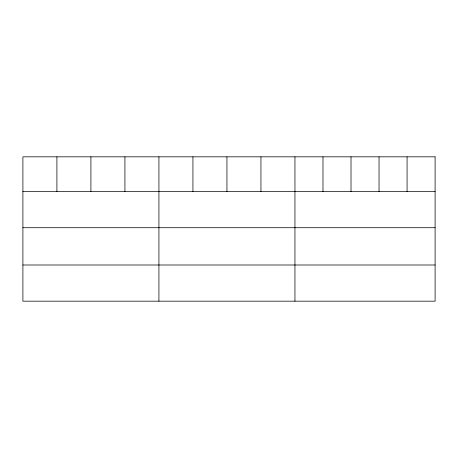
<?xml version="1.0" encoding="UTF-8"?>
<svg xmlns="http://www.w3.org/2000/svg" width="458" height="458" viewBox="0 0 458 458"><rect width="100%" height="100%" fill="white"/><g stroke="black" fill="none" stroke-linecap="round" stroke-linejoin="round"><path stroke-width="0.69" d="M22.9 191.53L435.1 191.53M22.9 227.712L435.1 227.712M22.9 264.993L435.1 264.993M407.07 156.825L407.07 191.53M379.041 156.825L379.041 191.53M351.011 156.825L351.011 191.53M322.982 156.825L322.982 191.53M294.952 156.825L294.952 301.175M260.946 156.825L260.946 191.53M226.939 156.825L226.939 191.53M192.933 156.825L192.933 191.53M158.926 156.825L158.926 301.175M124.919 156.825L124.919 191.53M90.913 156.825L90.913 191.53M56.907 156.825L56.907 191.53M435.1 156.825L22.9 156.825L22.9 301.175L435.1 301.175L435.1 156.825"/></g></svg>
